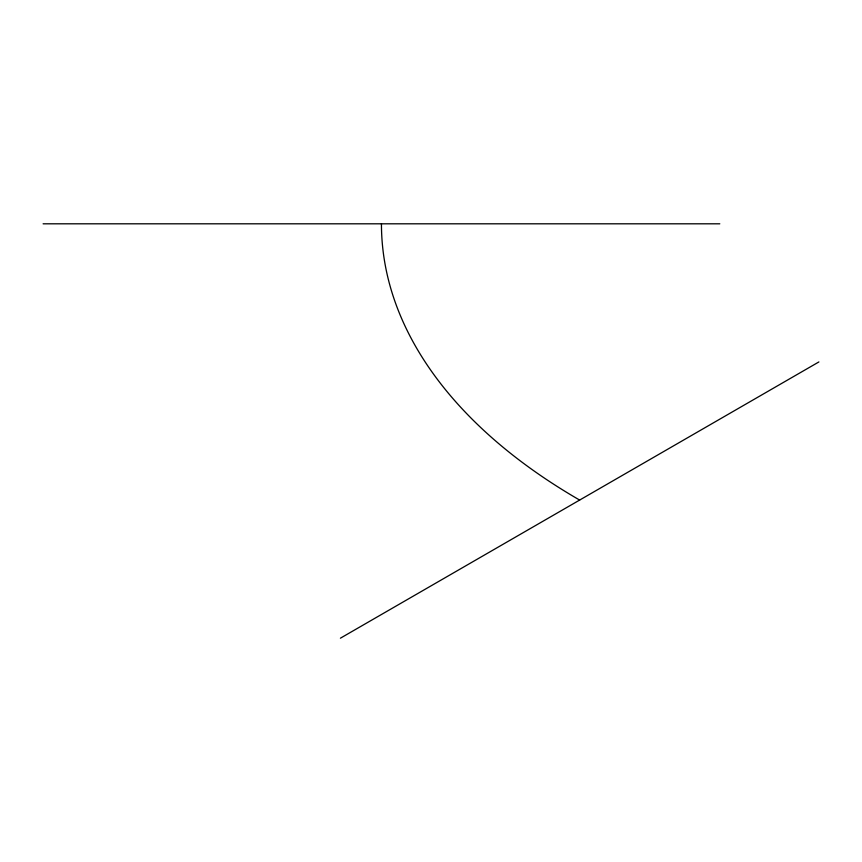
<?xml version="1.0" encoding="UTF-8"?>
<svg xmlns="http://www.w3.org/2000/svg" width="862" height="862" viewBox="0 0 862 862"><rect width="100%" height="100%" fill="white"/><g stroke="black" fill="none" stroke-linecap="round" stroke-linejoin="round"><path stroke-width="1.29" d="M340.404 638.192L818.9 361.932M43.1 223.808L719.802 223.808M579.652 500.068A676.702 390.691 0 0 1 381.446 223.808"/></g></svg>
